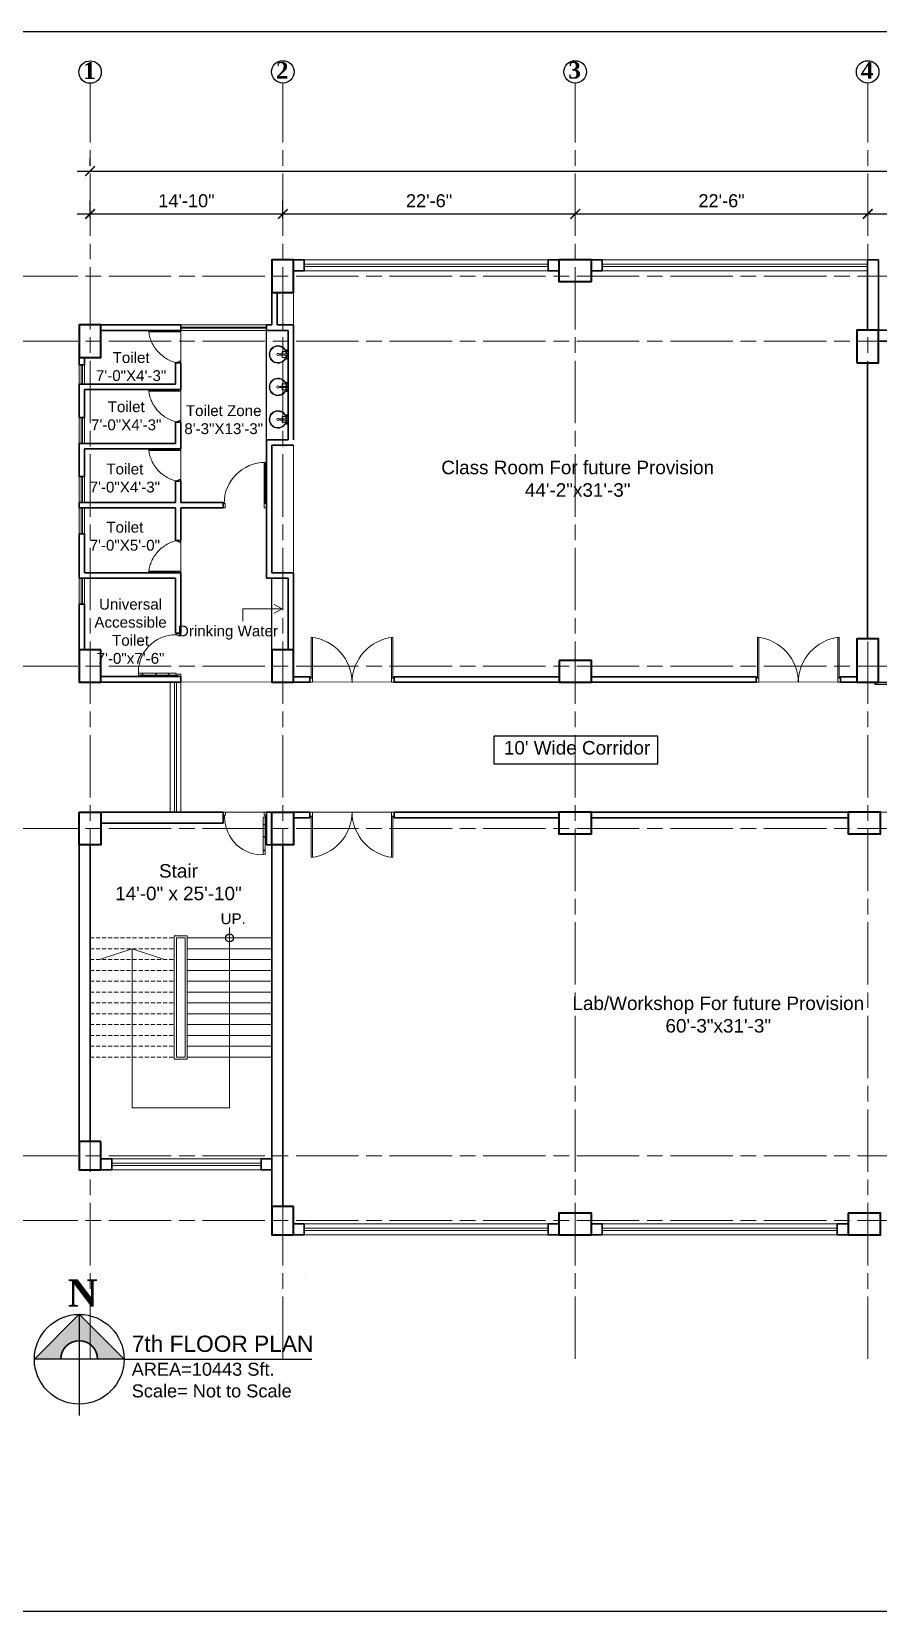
# Model space of a CAD drawing. Header units: inches. Extents: x -12 to 20935469, y -1604 to 24729220.
# Drawn here: x 20924699 to 20925480, y 24707850 to 24709308 of the extents above; entities that cross this region are included whole.
import ezdxf

# ---------------------------------------------------------------- set-up
doc = ezdxf.new("R2010")
doc.units = ezdxf.units.IN
doc.header["$LTSCALE"] = 0.03
doc.header["$MEASUREMENT"] = 0
doc.header["$PDMODE"] = 32
doc.header["$PDSIZE"] = 15
doc.linetypes.add('ACAD_ISO08W100', pattern=[36, 24, -3, 6, -3])
doc.linetypes.add('DASHED2', pattern=[0.375, 0.25, -0.125])
for name, color, linetype, lineweight in [('column', 1, 'Continuous', 40), ('Dim Line', 252, 'Continuous', 13), ('Door', 7, 'Continuous', 18), ('Gas', 21, 'Continuous', 5), ('Glass Line', 252, 'Continuous', 9), ('Grid Line', 252, 'Continuous', 18), ('Hatch', 253, 'Continuous', 15), ('Low Wall', 7, 'Continuous', 30), ('Main Wall', 7, 'Continuous', 30), ('RAIL', 23, 'Continuous', 13), ('STAIR', 46, 'Continuous', 15), ('TOILET FIXTURE', 142, 'Continuous', 5), ('wind.', 150, 'Continuous', 20)]:
    doc.layers.add(name, color=color, linetype=linetype, lineweight=lineweight)
doc.layers.add('TEXT', color=7, linetype='Continuous')
doc.styles.add('2', font='swisscl.ttf')
doc.styles.add('RomanS', font='arial.ttf', dxfattribs={"height": 12})
doc.styles.get("Standard").update_dxf_attribs({"font": 'timesbd.ttf'})
doc.dimstyles.new('Aec_Arch_I', dxfattribs={"dimscale": 96, "dimtxt": 12, "dimasz": 0.09375, "dimexe": 0.125, "dimexo": 0.125, "dimgap": 0.0625, "dimtad": 1, "dimdec": 0, "dimzin": 3, "dimdsep": 46, "dimlunit": 4, "dimtxsty": 'RomanS', "dimblk1": 'ARCHTICK', "dimblk2": 'ARCHTICK', "dimsah": 1, "dimcen": 0.09375, "dimdle": 0.125, "dimadec": 0, "dimazin": 0, "dimtfac": 0.75, "dimtdec": 0, "dimtmove": 2, "dimatfit": 3, "dimldrblk": 'ARCHTICK', "dimfxl": 1, "dimfrac": 1, "dimtolj": 1, "dimtzin": 0, "dimarcsym": 0})

# ---------------------------------------------------------------- blocks, each defined once
blk = doc.blocks.new('_ArchTick')
at = {"color": 0, "linetype": 'ByBlock', "lineweight": 35, "const_width": 0.15}
blk.add_lwpolyline([(-0.5, -0.5), (0.5, 0.5)], dxfattribs=at)
blk = doc.blocks.new('*D14')
at = {"layer": 'Defpoints', "color": 0, "transparency": 16777216}
for p in [(20831126.3, 24724578.2), (20830948.3, 24724562.3), (20831126.3, 24724562.3)]:
    blk.add_point(p, dxfattribs=at)
at = {"layer": 'Dim Line', "color": 0, "lineweight": -2, "transparency": 16777216}
for p, q in [((20830948.3, 24724574.3), (20830948.3, 24724590.2)), ((20831126.3, 24724574.3), (20831126.3, 24724590.2)), ((20830936.3, 24724578.2), (20831138.3, 24724578.2))]:
    blk.add_line(p, q, dxfattribs=at)
at = {"layer": 'Dim Line', "color": 0, "lineweight": -2, "transparency": 16777216, "xscale": 9, "yscale": 9, "zscale": 9, "rotation": 180}
blk.add_blockref('_ArchTick', (20830948.3, 24724578.2), dxfattribs=at)
at = {"layer": 'Dim Line', "color": 0, "lineweight": -2, "transparency": 16777216, "xscale": 9, "yscale": 9, "zscale": 9}
blk.add_blockref('_ArchTick', (20831126.3, 24724578.2), dxfattribs=at)
at = {"layer": 'Dim Line', "color": 0, "transparency": 16777216, "insert": (20831037.3, 24724590.3), "char_height": 12, "attachment_point": 5, "style": 'RomanS'}
blk.add_mtext('\\A1;14\'-10"', dxfattribs=at)
blk = doc.blocks.new('*D7')
at = {"layer": 'Defpoints', "color": 0, "transparency": 16777216}
for p in [(20831396.3, 24724578.2), (20831396.3, 24724578.2), (20831126.3, 24724562.3)]:
    blk.add_point(p, dxfattribs=at)
at = {"layer": 'Dim Line', "color": 0, "lineweight": -2, "transparency": 16777216}
for p, q in [((20831126.3, 24724574.3), (20831126.3, 24724590.2)), ((20831114.3, 24724578.2), (20831408.3, 24724578.2))]:
    blk.add_line(p, q, dxfattribs=at)
at = {"layer": 'Dim Line', "color": 0, "lineweight": -2, "transparency": 16777216, "xscale": 9, "yscale": 9, "zscale": 9, "rotation": 180}
blk.add_blockref('_ArchTick', (20831126.3, 24724578.2), dxfattribs=at)
at = {"layer": 'Dim Line', "color": 0, "lineweight": -2, "transparency": 16777216, "xscale": 9, "yscale": 9, "zscale": 9}
blk.add_blockref('_ArchTick', (20831396.3, 24724578.2), dxfattribs=at)
at = {"layer": 'Dim Line', "color": 0, "transparency": 16777216, "insert": (20831261.3, 24724590.3), "char_height": 12, "attachment_point": 5, "style": 'RomanS'}
blk.add_mtext('\\A1;22\'-6"', dxfattribs=at)
blk = doc.blocks.new('*D8')
at = {"layer": 'Defpoints', "color": 0, "transparency": 16777216}
for p in [(20831396.3, 24724578.2), (20831666.3, 24724578.2), (20831666.3, 24724578.2)]:
    blk.add_point(p, dxfattribs=at)
at = {"layer": 'Dim Line', "color": 0, "lineweight": -2, "transparency": 16777216}
blk.add_line((20831384.3, 24724578.2), (20831678.3, 24724578.2), dxfattribs=at)
at = {"layer": 'Dim Line', "color": 0, "lineweight": -2, "transparency": 16777216, "xscale": 9, "yscale": 9, "zscale": 9, "rotation": 180}
blk.add_blockref('_ArchTick', (20831396.3, 24724578.2), dxfattribs=at)
at = {"layer": 'Dim Line', "color": 0, "lineweight": -2, "transparency": 16777216, "xscale": 9, "yscale": 9, "zscale": 9}
blk.add_blockref('_ArchTick', (20831666.3, 24724578.2), dxfattribs=at)
at = {"layer": 'Dim Line', "color": 0, "transparency": 16777216, "insert": (20831531.3, 24724590.3), "char_height": 12, "attachment_point": 5, "style": 'RomanS'}
blk.add_mtext('\\A1;22\'-6"', dxfattribs=at)
blk = doc.blocks.new('*D9')
at = {"layer": 'Defpoints', "color": 0, "transparency": 16777216}
for p in [(20831666.3, 24724578.2), (20831844.3, 24724578.2), (20831844.3, 24724578.2)]:
    blk.add_point(p, dxfattribs=at)
at = {"layer": 'Dim Line', "color": 0, "lineweight": -2, "transparency": 16777216}
blk.add_line((20831654.3, 24724578.2), (20831856.3, 24724578.2), dxfattribs=at)
at = {"layer": 'Dim Line', "color": 0, "lineweight": -2, "transparency": 16777216, "xscale": 9, "yscale": 9, "zscale": 9, "rotation": 180}
blk.add_blockref('_ArchTick', (20831666.3, 24724578.2), dxfattribs=at)
at = {"layer": 'Dim Line', "color": 0, "lineweight": -2, "transparency": 16777216, "xscale": 9, "yscale": 9, "zscale": 9}
blk.add_blockref('_ArchTick', (20831844.3, 24724578.2), dxfattribs=at)
at = {"layer": 'Dim Line', "color": 0, "transparency": 16777216, "insert": (20831755.3, 24724590.3), "char_height": 12, "attachment_point": 5, "style": 'RomanS'}
blk.add_mtext('\\A1;14\'-10"', dxfattribs=at)
blk = doc.blocks.new('*D13')
at = {"layer": 'Defpoints', "color": 0, "transparency": 16777216}
for p in [(20830948.3, 24724610.7), (20832951.8, 24724617.8), (20832951.8, 24724610.7)]:
    blk.add_point(p, dxfattribs=at)
at = {"layer": 'Dim Line', "color": 0, "lineweight": -2, "transparency": 16777216}
for p, q in [((20830948.3, 24724622.7), (20830948.3, 24724629.8)), ((20832951.8, 24724622.7), (20832951.8, 24724629.8)), ((20830936.3, 24724617.8), (20832963.8, 24724617.8))]:
    blk.add_line(p, q, dxfattribs=at)
at = {"layer": 'Dim Line', "color": 0, "lineweight": -2, "transparency": 16777216, "xscale": 9, "yscale": 9, "zscale": 9, "rotation": 180}
blk.add_blockref('_ArchTick', (20830948.3, 24724617.8), dxfattribs=at)
at = {"layer": 'Dim Line', "color": 0, "lineweight": -2, "transparency": 16777216, "xscale": 9, "yscale": 9, "zscale": 9}
blk.add_blockref('_ArchTick', (20832951.8, 24724617.8), dxfattribs=at)
at = {"layer": 'Dim Line', "color": 0, "transparency": 16777216, "insert": (20831950, 24724629.9), "char_height": 12, "attachment_point": 5, "style": 'RomanS'}
blk.add_mtext('\\A1;166\'-11"', dxfattribs=at)
blk = doc.blocks.new('Door_45')
at = {"layer": 'Door'}
for p, q in [((1.5, 5), (1.5, 44)), ((1.5, 40), (2.2, 40)), ((2.2, 40), (2.2, 39.5)), ((2.2, 39.5), (2.7, 39.5)), ((2.7, 39.5), (2.7, 40)), ((2.7, 40), (3.5, 40)), ((3.5, 44), (3.5, 5)), ((1.5, 25.8), (2.2, 25.8)), ((2.2, 25.8), (2.2, 25.3)), ((2.2, 25.3), (2.7, 25.3)), ((2.7, 25.8), (3.5, 25.8)), ((2.7, 25.3), (2.7, 25.8)), ((0, 0), (0, 5)), ((0, 5), (1.5, 5)), ((1.5, 12.6), (2.2, 12.6)), ((3.5, 5), (1.5, 5)), ((1.5, 5), (1.5, 3)), ((1.5, 3), (2.5, 3)), ((2.2, 12.6), (2.2, 13.1)), ((2.2, 13.1), (2.7, 13.1)), ((2.5, 3), (2.5, 0)), ((2.7, 13.1), (2.7, 12.6)), ((2.7, 12.6), (3.5, 12.6)), ((42.5, 3), (42.5, 0)), ((43.5, 3), (42.5, 3)), ((45, 5), (43.5, 5)), ((43.5, 5), (43.5, 3)), ((45, 0), (45, 5)), ((2.5, 0), (0, 0)), ((42.5, 0), (45, 0))]:
    blk.add_line(p, q, dxfattribs=at)
blk.add_arc((4.7, 5.3), 38.8, 359.6233, 94.6685, dxfattribs=at)
blk = doc.blocks.new('sssss-flat-876')
at = {"layer": 'Door', "linetype": 'Continuous', "ltscale": 3}
blk.add_line((3666.5, 84027.2), (3666.5, 84055.7), dxfattribs=at)
at = {"layer": 'Door', "linetype": 'Continuous', "ltscale": 3, "extrusion": (-7.21527e-09, -3.35624e-18, 1), "elevation": 0}
for points in [[(3666.5, 84057.2), (3666.5, 84055.7), (3668.4, 84055.7), (3668.4, 84056.5), (3670.2, 84056.5), (3670.2, 84057.2)], [(3668.4, 84055.7), (3696.2, 84055.7), (3696.2, 84056.5), (3668.4, 84056.5)]]:
    blk.add_lwpolyline(points, close=True, dxfattribs=at)
at = {"layer": 'Door', "linetype": 'Continuous', "ltscale": 3, "flags": 128}
blk.add_lwpolyline([(3670.2, 84027.2, 0.04096), (3675.5, 84028.9, 0.082496), (3684.9, 84034.8, 0.052187), (3689.7, 84040, 0.043988), (3692.9, 84045, 0.036571), (3694.8, 84049.6, 0.034751), (3695.9, 84054.2, 0.011435), (3696.2, 84055.7)], format="xyb", dxfattribs=at)
at = {"layer": 'Door', "linetype": 'Continuous', "ltscale": 3}
blk.add_lwpolyline([(3666.5, 84027.2), (3666.5, 84028.7), (3668.4, 84028.7), (3668.4, 84027.9), (3670.2, 84027.9), (3670.2, 84027.2)], close=True, dxfattribs=at)
blk = doc.blocks.new('7-flat-72')
at = {"layer": 'Glass Line', "color": 8, "ltscale": 20}
for p, q in [((-64478.7, 376960.5), (-64480.3, 376960.5)), ((-64480.3, 376959.5), (-64480.3, 376960.5)), ((-64480.3, 376959.5), (-64480.3, 376960.5)), ((-64478.7, 376959.5), (-64480.3, 376959.5)), ((-64480.3, 376959.1), (-64480.3, 376959.4)), ((-64478.7, 376959.4), (-64480.3, 376959.4)), ((-64478.7, 376959.1), (-64480.3, 376959.1)), ((-64480.2, 376959.4), (-64480.2, 376959.5)), ((-64480.1, 376959.5), (-64480.1, 376960.5)), ((-64479.9, 376959.5), (-64479.9, 376960.5)), ((-64479.5, 376959.5), (-64479.5, 376960.5)), ((-64479.1, 376959.5), (-64479.1, 376960.5)), ((-64478.9, 376959.5), (-64478.9, 376960.5)), ((-64478.9, 376959.4), (-64478.9, 376959.5)), ((-64478.8, 376959.5), (-64478.8, 376960.5)), ((-64478.7, 376959.5), (-64478.7, 376960.5)), ((-64478.7, 376959.1), (-64478.7, 376959.4)), ((-64475.1, 376959.4), (-64476.9, 376959.4)), ((-64476.9, 376959.1), (-64476.9, 376959.4)), ((-64475.1, 376959.1), (-64476.9, 376959.1)), ((-64476.6, 376959.4), (-64476.6, 376966.6)), ((-64475.5, 376966.6), (-64476.6, 376966.6)), ((-64475.5, 376959.4), (-64475.5, 376966.6)), ((-64475.1, 376959.1), (-64475.1, 376959.4)), ((-64473.3, 376960.5), (-64471.7, 376960.5)), ((-64473.3, 376959.5), (-64473.3, 376960.5)), ((-64473.3, 376959.5), (-64473.3, 376960.5)), ((-64473.3, 376959.5), (-64471.7, 376959.5)), ((-64473.3, 376959.1), (-64473.3, 376959.4)), ((-64473.3, 376959.4), (-64471.7, 376959.4)), ((-64473.3, 376959.1), (-64471.7, 376959.1)), ((-64473.1, 376959.5), (-64473.1, 376960.5)), ((-64473.1, 376959.4), (-64473.1, 376959.5)), ((-64472.9, 376959.5), (-64472.9, 376960.5)), ((-64472.5, 376959.5), (-64472.5, 376960.5)), ((-64472.1, 376959.5), (-64472.1, 376960.5)), ((-64471.9, 376959.5), (-64471.9, 376960.5)), ((-64471.9, 376959.4), (-64471.9, 376959.5)), ((-64471.8, 376959.5), (-64471.8, 376960.5)), ((-64471.7, 376959.5), (-64471.7, 376960.5)), ((-64471.7, 376959.1), (-64471.7, 376959.4))]:
    blk.add_line(p, q, dxfattribs=at)
blk.add_circle((-64476, 376968.4, 0), 1.08, dxfattribs=at)
for radius, start, end in [(8.1, 273.8334, 266.1883), (7.55, 274.115, 265.9068)]:
    blk.add_arc((-64476, 376968.4, 0), radius, start, end, dxfattribs=at)
blk = doc.blocks.new('SFSFSFS-flat-72')
at = {"layer": 'TOILET FIXTURE', "ltscale": 0.2}
blk.add_lwpolyline([(-3918.5, -3608.1), (-3918.5, -3602.7), (-3923.9, -3602.7), (-3923.9, -3608.1)], close=True, dxfattribs=at)
at = {"layer": 'TOILET FIXTURE', "ltscale": 20}
blk.add_blockref('7-flat-72', (60554.8, -380567.2), dxfattribs=at)
blk = doc.blocks.new('$D40')
at = {"layer": 'Door'}
for p, q in [((1, 4), (1, 42)), ((2, 0), (2, 42)), ((1, 5), (0, 5)), ((2, 0), (0, 0)), ((2, 4), (1, 4)), ((39, 4), (38, 4)), ((38, 4), (38, 0)), ((40, 0), (38, 0)), ((40, 5), (39, 5)), ((39, 5), (39, 4))]:
    blk.add_line(p, q, dxfattribs=at)
blk.add_arc((1, 4), 38, 0, 90, dxfattribs=at)
blk = doc.blocks.new('fff')
at = {"layer": 'Grid Line', "color": 252, "linetype": 'ACAD_ISO08W100', "lineweight": 9, "ltscale": 80, "true_color": 0x939598}
for p, q in [((20830948.3, 24723521.1), (20830948.3, 24724698.8)), ((20831126.3, 24723521.1), (20831126.3, 24724698.8)), ((20831396.3, 24723521.1), (20831396.3, 24724698.8)), ((20831666.3, 24723521.1), (20831666.3, 24724698.8)), ((20833096.9, 24724520.6), (20830726.1, 24724520.6)), ((20833096.9, 24724460.6), (20830726.1, 24724460.6)), ((20833096.9, 24724160.7), (20830726.1, 24724160.7)), ((20833096.9, 24724010.7), (20830726.1, 24724010.7)), ((20833096.9, 24723708.7), (20830726.1, 24723708.7)), ((20833096.9, 24723648.8), (20830726.1, 24723648.8))]:
    blk.add_line(p, q, dxfattribs=at)
at = {"layer": 'Dim Line'}
for base, p1, p2, picture, middle in [((20832951.7523, 24724617.8128), (20830948.3088, 24724610.7482), (20832951.7523, 24724610.7482), '*D13', (20831950.0306, 24724629.9397)), ((20831126.3, 24724578.2), (20830948.3, 24724562.3), (20831126.3, 24724562.3), '*D14', (20831037.3, 24724590.3)), ((20831396.3, 24724578.2), (20831126.3, 24724562.3), (20831396.3, 24724578.2), '*D7', (20831261.3, 24724590.3)), ((20831666.3, 24724578.2), (20831396.3, 24724578.2), (20831666.3, 24724578.2), '*D8', (20831531.3, 24724590.3)), ((20831844.3, 24724578.2), (20831666.3, 24724578.2), (20831844.3, 24724578.2), '*D9', (20831755.3, 24724590.3))]:
    dim = blk.add_linear_dim(base=base, p1=p1, p2=p2, dimstyle='Aec_Arch_I', dxfattribs=at)
    dim.commit()
    dim.dimension.update_dxf_attribs({"geometry": picture, "text_midpoint": middle})

msp = doc.modelspace()

# ---------------------------------------------------------------- hatches: boundary and pattern name
at = {"layer": 'Low Wall'}
h = msp.add_hatch(color=256, dxfattribs=at)
h.paths.add_polyline_path([(20924725.5, 24708082.5), (20924701.2, 24708082.5), (20924742.6, 24708124), (20924742.6, 24708099.6, 0.414214)])
h.paths.add_polyline_path([(20924742.6, 24708099.6), (20924742.6, 24708124), (20924784, 24708082.5), (20924759.6, 24708082.5, 0.414214)])

# ---------------------------------------------------------------- linework, layer by layer
for p, q in [((20924915.4, 24708931.4), (20924915.4, 24709032.4)), ((20924920.4, 24708737.5), (20924920.4, 24708803.5)), ((20924831.4, 24708712.7), (20924836.4, 24708712.7)), ((20925225.4, 24708197.5), (20925225.4, 24708197.5)), ((20924951.9, 24708158.5), (20924951.9, 24708158.5)), ((20924742.6, 24708124), (20924742.6, 24708030.6)), ((20924784, 24708082.5), (20924957.3, 24708082.5))]:
    msp.add_line(p, q)
for points in [[(20925477.4, 24708707.5), (20925556.6, 24708707.5), (20925556.6, 24708705.5), (20925477.4, 24708705.5)], [(20925125.8, 24708658.2), (20925276.4, 24708658.2), (20925276.4, 24708632), (20925125.8, 24708632)]]:
    msp.add_lwpolyline(points, close=True)
msp.add_lwpolyline([(20924784, 24708082.6), (20924701.2, 24708082.5)])
for centre, radius in [((20924881.4, 24708471.5), 3.61), ((20924742.6, 24708082.5), 41.4)]:
    msp.add_circle(centre, radius)
at = {"layer": 'column', "lineweight": 40, "ltscale": 20}
for points in [[(20924940.4, 24709097.4), (20924920.4, 24709097.4), (20924920.4, 24709067.4), (20924940.4, 24709067.4)], [(20925185.5, 24709097.4), (20925185.5, 24709077.4), (20925215.5, 24709077.4), (20925215.5, 24709097.4)], [(20924762.5, 24709037.4), (20924742.5, 24709037.4), (20924742.5, 24709007.4), (20924762.5, 24709007.4)], [(20925460.4, 24709002.5), (20925480.4, 24709002.5), (20925480.4, 24709032.5), (20925460.4, 24709032.5)], [(20925460.4, 24708707.5), (20925480.4, 24708707.5), (20925480.4, 24708747.5), (20925460.4, 24708747.5)], [(20924762.5, 24708737.5), (20924742.5, 24708737.5), (20924742.5, 24708707.5), (20924762.5, 24708707.5)], [(20924940.4, 24708737.5), (20924920.4, 24708737.5), (20924920.4, 24708707.5), (20924940.4, 24708707.5)], [(20925185.6, 24708727.5), (20925185.6, 24708707.5), (20925215.5, 24708707.5), (20925215.5, 24708727.5)], [(20924742.6, 24708587.5), (20924762.6, 24708587.5), (20924762.6, 24708557.5), (20924742.6, 24708557.5)], [(20924920.5, 24708587.5), (20924940.5, 24708587.5), (20924940.5, 24708557.5), (20924920.5, 24708557.5)], [(20925185.5, 24708587.5), (20925185.5, 24708567.5), (20925215.5, 24708567.5), (20925215.5, 24708587.5)], [(20925452.5, 24708587.5), (20925452.5, 24708567.5), (20925482.5, 24708567.5), (20925482.5, 24708587.5)], [(20924762.6, 24708283.5), (20924742.6, 24708283.5), (20924742.6, 24708257.5), (20924762.6, 24708257.5)], [(20924940.5, 24708223.5), (20924920.5, 24708223.5), (20924920.5, 24708197.5), (20924940.5, 24708197.5)], [(20925215.5, 24708197.5), (20925215.5, 24708217.5), (20925185.5, 24708217.5), (20925185.5, 24708197.5)], [(20925452.5, 24708217.5), (20925452.5, 24708197.5), (20925482.5, 24708197.5), (20925482.5, 24708217.5)]]:
    msp.add_lwpolyline(points, close=True, dxfattribs=at)
at = {"layer": 'Defpoints'}
msp.add_lwpolyline([(20924497.9, 24709308.2), (20926936.8, 24709308.2), (20926936.8, 24707849.7), (20924497.9, 24707849.7)], close=True, dxfattribs=at)
at = {"layer": 'Door'}
for p, q in [((20924956.8, 24708711.2), (20924956.8, 24708749.1)), ((20924958.1, 24708707.5), (20924958.1, 24708749)), ((20925030.9, 24708707.5), (20925030.9, 24708749)), ((20925032.2, 24708711.2), (20925032.2, 24708749.1)), ((20925368.8, 24708711.2), (20925368.8, 24708749.1)), ((20925370.1, 24708707.5), (20925370.1, 24708749.1)), ((20925442.9, 24708707.5), (20925442.9, 24708749.1)), ((20925444.2, 24708711.2), (20925444.2, 24708749.1)), ((20924956.8, 24708712.5), (20924955.5, 24708712.5)), ((20924958.1, 24708707.5), (20924955.5, 24708707.5)), ((20924958.1, 24708711.2), (20924956.8, 24708711.2)), ((20925030.9, 24708711.2), (20925032.2, 24708711.2)), ((20925030.9, 24708707.5), (20925033.5, 24708707.5)), ((20925032.2, 24708712.5), (20925033.5, 24708712.5)), ((20925368.8, 24708712.5), (20925367.5, 24708712.5)), ((20925370.1, 24708707.5), (20925367.5, 24708707.5)), ((20925370.1, 24708711.2), (20925368.8, 24708711.2)), ((20925442.9, 24708711.2), (20925444.2, 24708711.2)), ((20925442.9, 24708707.5), (20925445.5, 24708707.5)), ((20925444.2, 24708712.5), (20925445.5, 24708712.5)), ((20924958.1, 24708587.5), (20924955.5, 24708587.5)), ((20924956.8, 24708582.5), (20924955.5, 24708582.5)), ((20924956.8, 24708583.8), (20924956.8, 24708545.9)), ((20924958.1, 24708583.8), (20924956.8, 24708583.8)), ((20924958.1, 24708587.5), (20924958.1, 24708545.9)), ((20925030.9, 24708587.5), (20925030.9, 24708545.9)), ((20925030.9, 24708587.5), (20925033.5, 24708587.5)), ((20925030.9, 24708583.8), (20925032.2, 24708583.8)), ((20925032.2, 24708583.8), (20925032.2, 24708545.9)), ((20925032.2, 24708582.5), (20925033.5, 24708582.5))]:
    msp.add_line(p, q, dxfattribs=at)
for centre, start, end in [((20924952.3, 24708707), 0.5906, 83.7783), ((20925036.8, 24708707), 96.2217, 179.4094), ((20925364.3, 24708707.1), 0.5906, 83.7783), ((20925448.8, 24708707.1), 96.2217, 179.4094), ((20924952.2, 24708587.9), 276.2217, 359.4094), ((20925036.8, 24708587.9), 180.5906, 263.7783)]:
    msp.add_arc(centre, 42.3, start, end, dxfattribs=at)
at = {"layer": 'Gas', "color": 0, "lineweight": 5}
for points in [[(20924842.4, 24708473.5), (20924830.4, 24708473.5), (20924830.4, 24708359.5), (20924842.4, 24708359.5)], [(20924840.4, 24708471.5), (20924832.4, 24708471.5), (20924832.4, 24708361.5), (20924840.4, 24708361.5)]]:
    msp.add_lwpolyline(points, close=True, dxfattribs=at)
at = {"layer": 'Hatch', "lineweight": 5}
for p, q in [((20924940.4, 24709037.4), (20924940.4, 24709067.3)), ((20924940.4, 24708808.5), (20924940.4, 24708926.4))]:
    msp.add_line(p, q, dxfattribs=at)
at = {"layer": 'Low Wall', "color": 0}
msp.add_lwpolyline([(20924701.2, 24708082.5), (20924742.6, 24708124), (20924784, 24708082.5)], dxfattribs=at)
at = {"layer": 'Low Wall'}
msp.add_arc((20924742.6, 24708082.5), 17, 0, 180, dxfattribs=at)
at = {"layer": 'Main Wall', "lineweight": 30}
for p, q in [((20925470.4, 24709097.4), (20925480.4, 24709097.4)), ((20925470.4, 24709032.5), (20925470.4, 24709097.4)), ((20925480.4, 24709032.5), (20925480.4, 24709097.4)), ((20924920.4, 24709037.4), (20924920.4, 24709067.4)), ((20924925.4, 24709037.4), (20924925.4, 24709067.4)), ((20925470.4, 24709051.4), (20925470.4, 24709051.4)), ((20924762.5, 24709037.4), (20924836.4, 24709037.4)), ((20924836.4, 24709032.4), (20924836.4, 24709037.4)), ((20924915.4, 24709037.4), (20924920.4, 24709037.4)), ((20924915.4, 24709032.4), (20924915.4, 24709037.4)), ((20924925.4, 24709037.4), (20924940.4, 24709037.4)), ((20924940.4, 24708931.4), (20924940.4, 24709037.4)), ((20925470.4, 24709045.4), (20925470.4, 24709045.4)), ((20924762.5, 24709032.4), (20924836.4, 24709032.4)), ((20924915.4, 24709032.4), (20924935.4, 24709032.4)), ((20924935.4, 24708931.4), (20924935.4, 24709032.4)), ((20924742.5, 24709000.7), (20924742.5, 24709007.4)), ((20924831.4, 24709002.4), (20924836.4, 24709002.4)), ((20924831.4, 24709002.4), (20924831.4, 24708982.7)), ((20925470.4, 24708747.5), (20925470.4, 24709002.5)), ((20924831.4, 24708982.7), (20924742.5, 24708982.7)), ((20924742.5, 24708952.1), (20924742.5, 24708982.7)), ((20924836.4, 24708977.7), (20924747.5, 24708977.7)), ((20924831.4, 24708947.7), (20924831.4, 24708928.1)), ((20924836.4, 24708947.7), (20924831.4, 24708947.7)), ((20924831.4, 24708928.1), (20924742.5, 24708928.1)), ((20924742.5, 24708897.5), (20924742.5, 24708928.1)), ((20924836.4, 24708923.1), (20924747.5, 24708923.1)), ((20924747.5, 24708923.1), (20924747.5, 24708897.5)), ((20924915.4, 24708873.5), (20924915.4, 24708931.4)), ((20924915.4, 24708931.4), (20924935.4, 24708931.4)), ((20924920.4, 24708808.5), (20924920.4, 24708926.4)), ((20924920.4, 24708926.4), (20924940.4, 24708926.4)), ((20924742.5, 24708897.5), (20924747.5, 24708897.5)), ((20924836.4, 24708893.1), (20924831.4, 24708893.1)), ((20924742.5, 24708873.5), (20924831.4, 24708873.5)), ((20924742.5, 24708868.5), (20924742.5, 24708873.5)), ((20924875.4, 24708868.5), (20924875.4, 24708873.5)), ((20924915.4, 24708803.5), (20924915.4, 24708873.5)), ((20924831.4, 24708868.5), (20924742.5, 24708868.5)), ((20924831.4, 24708838.5), (20924831.4, 24708868.5)), ((20924836.4, 24708838.5), (20924836.4, 24708868.5)), ((20924875.4, 24708868.5), (20924836.4, 24708868.5)), ((20924747.5, 24708844.5), (20924742.5, 24708844.5)), ((20924742.5, 24708803.5), (20924742.5, 24708844.5)), ((20924747.5, 24708844.5), (20924747.5, 24708808.5)), ((20924836.4, 24708838.5), (20924831.4, 24708838.5)), ((20924831.4, 24708803.5), (20924742.5, 24708803.5)), ((20924836.4, 24708808.5), (20924747.5, 24708808.5)), ((20924831.4, 24708752.7), (20924831.4, 24708803.5)), ((20924836.4, 24708752.7), (20924836.4, 24708808.5)), ((20924915.4, 24708803.5), (20924935.4, 24708803.5)), ((20924920.4, 24708808.5), (20924940.4, 24708808.5)), ((20924935.4, 24708737.5), (20924935.4, 24708803.5)), ((20924940.4, 24708737.5), (20924940.4, 24708808.5)), ((20924742.5, 24708737.5), (20924742.5, 24708779.5)), ((20924747.5, 24708779.5), (20924742.5, 24708779.5)), ((20924747.5, 24708779.5), (20924747.5, 24708737.5)), ((20924836.4, 24708752.7), (20924831.4, 24708752.7)), ((20924836.4, 24708712.7), (20924762.5, 24708712.7)), ((20924836.4, 24708712.7), (20924836.4, 24708707.6)), ((20924836.4, 24708707.6), (20924762.5, 24708707.6)), ((20924940.5, 24708712.5), (20924955.5, 24708712.5)), ((20924940.5, 24708707.5), (20924955.5, 24708707.5)), ((20924955.5, 24708707.5), (20924955.5, 24708712.5)), ((20925033.5, 24708707.5), (20925033.5, 24708712.5)), ((20925033.5, 24708712.5), (20925185.6, 24708712.5)), ((20925033.5, 24708707.5), (20925185.6, 24708707.5)), ((20925215.5, 24708712.5), (20925367.5, 24708712.5)), ((20925215.5, 24708707.5), (20925367.5, 24708707.5)), ((20925367.5, 24708712.5), (20925367.5, 24708707.5)), ((20924875.5, 24708587.5), (20924762.6, 24708587.5)), ((20924875.5, 24708587.5), (20924875.5, 24708577.5)), ((20924920.5, 24708587.5), (20924915.5, 24708587.5)), ((20924915.5, 24708587.5), (20924915.5, 24708557.5)), ((20924930.5, 24708587.5), (20924920.5, 24708587.5)), ((20924940.5, 24708587.5), (20924955.5, 24708587.5)), ((20924955.5, 24708582.5), (20924940.5, 24708582.5)), ((20924955.5, 24708582.5), (20924955.5, 24708587.5)), ((20925033.5, 24708587.5), (20925185.5, 24708587.5)), ((20925033.5, 24708582.5), (20925033.5, 24708587.5)), ((20925185.5, 24708582.5), (20925033.5, 24708582.5)), ((20925215.5, 24708587.5), (20925452.5, 24708587.5)), ((20925452.5, 24708582.5), (20925215.5, 24708582.5)), ((20924875.5, 24708577.5), (20924762.6, 24708577.5)), ((20924742.6, 24708557.5), (20924742.6, 24708283.5)), ((20924752.6, 24708557.5), (20924752.6, 24708283.5)), ((20924915.5, 24708557.5), (20924920.5, 24708557.5)), ((20924920.5, 24708223.5), (20924920.5, 24708557.5)), ((20924930.5, 24708223.5), (20924930.5, 24708557.5))]:
    msp.add_line(p, q, dxfattribs=at)
for points in [[(20924940.4, 24709097.4), (20924950.4, 24709097.4), (20924950.4, 24709087.3), (20924940.4, 24709087.3)], [(20925185.4, 24709097.4), (20925175.4, 24709097.4), (20925175.4, 24709087.3), (20925185.4, 24709087.3)], [(20925215.4, 24709097.4), (20925225.4, 24709097.4), (20925225.4, 24709087.3), (20925215.4, 24709087.3)], [(20925480.4, 24709032.5), (20925490.4, 24709032.5), (20925490.4, 24709022.5), (20925480.4, 24709022.5)], [(20924747.5, 24709007.4), (20924747.5, 24709000.7)], [(20924747.5, 24709000.7), (20924742.5, 24709000.7)], [(20924836.4, 24709002.4), (20924836.4, 24708977.7)], [(20924747.5, 24708977.7), (20924747.5, 24708952.1)], [(20924747.5, 24708952.1), (20924742.5, 24708952.1)], [(20924836.4, 24708947.7), (20924836.4, 24708923.1)], [(20924831.4, 24708893.1), (20924831.4, 24708873.5)], [(20924836.4, 24708893.1), (20924836.4, 24708873.5)], [(20924836.4, 24708873.5), (20924875.4, 24708873.5)], [(20924940.4, 24708197.5), (20924950.4, 24708197.5), (20924950.4, 24708207.5), (20924940.4, 24708207.5)], [(20925185.4, 24708197.5), (20925175.4, 24708197.5), (20925175.4, 24708207.5), (20925185.4, 24708207.5)], [(20925215.4, 24708197.5), (20925225.4, 24708197.5), (20925225.4, 24708207.5), (20925215.4, 24708207.5)], [(20925452.5, 24708197.5), (20925442.5, 24708197.5), (20925442.5, 24708207.5), (20925452.5, 24708207.5)]]:
    msp.add_lwpolyline(points, dxfattribs=at)
msp.add_lwpolyline([(20925445.5, 24708712.5), (20925460.5, 24708712.5), (20925460.5, 24708707.5), (20925445.5, 24708707.5)], close=True, dxfattribs=at)
at = {"layer": 'Main Wall'}
for points in [[(20924762.6, 24708267.5), (20924772.6, 24708267.5), (20924772.6, 24708257.5), (20924762.6, 24708257.5)], [(20924910.5, 24708267.5), (20924920.5, 24708267.5), (20924920.5, 24708257.5), (20924910.5, 24708257.5)]]:
    msp.add_lwpolyline(points, close=True, dxfattribs=at)
at = {"layer": 'RAIL', "lineweight": 9}
for p, q in [((20924881.4, 24708481.2), (20924881.4, 24708314.5)), ((20924791.4, 24708461.5), (20924761.4, 24708451.5)), ((20924791.4, 24708314.5), (20924791.4, 24708461.5)), ((20924821.4, 24708451.5), (20924791.4, 24708461.5)), ((20924920.4, 24708451.5), (20924842.4, 24708451.5)), ((20924881.4, 24708314.5), (20924791.4, 24708314.5))]:
    msp.add_line(p, q, dxfattribs=at)
at = {"layer": 'STAIR', "color": 253, "lineweight": 5}
for p, q in [((20924930, 24708775.2), (20924893.8, 24708775.2)), ((20924893.8, 24708775.2), (20924893.8, 24708764)), ((20924930, 24708775.2), (20924922.7, 24708779.2)), ((20924930, 24708775.2), (20924922.7, 24708771.2))]:
    msp.add_line(p, q, dxfattribs=at)
at = {"layer": 'STAIR', "color": 32, "linetype": 'DASHED2', "lineweight": 5, "ltscale": 500}
for p, q in [((20924752.5, 24708471.5), (20924830.4, 24708471.5)), ((20924752.5, 24708461.5), (20924830.4, 24708461.5)), ((20924752.5, 24708451.5), (20924830.4, 24708451.5)), ((20924752.5, 24708441.5), (20924830.4, 24708441.5)), ((20924752.5, 24708431.5), (20924830.4, 24708431.5)), ((20924752.5, 24708421.5), (20924830.4, 24708421.5)), ((20924752.5, 24708411.5), (20924830.4, 24708411.5)), ((20924752.5, 24708401.5), (20924830.4, 24708401.5)), ((20924752.5, 24708391.5), (20924830.4, 24708391.5)), ((20924752.5, 24708381.5), (20924830.4, 24708381.5)), ((20924752.5, 24708371.5), (20924830.4, 24708371.5)), ((20924752.5, 24708361.5), (20924830.4, 24708361.5))]:
    msp.add_line(p, q, dxfattribs=at)
at = {"layer": 'STAIR', "color": 32, "lineweight": 5}
for p, q in [((20924842.4, 24708471.5), (20924920.4, 24708471.5)), ((20924842.4, 24708461.5), (20924920.4, 24708461.5)), ((20924860.4, 24708451.5), (20924920.4, 24708451.5)), ((20924842.4, 24708441.5), (20924920.4, 24708441.5)), ((20924842.4, 24708431.5), (20924920.4, 24708431.5)), ((20924842.4, 24708421.5), (20924920.4, 24708421.5)), ((20924842.4, 24708411.5), (20924920.4, 24708411.5)), ((20924842.4, 24708401.5), (20924920.4, 24708401.5)), ((20924842.4, 24708391.5), (20924920.4, 24708391.5)), ((20924842.4, 24708381.5), (20924920.4, 24708381.5)), ((20924842.4, 24708371.5), (20924920.4, 24708371.5)), ((20924842.4, 24708361.5), (20924920.4, 24708361.5))]:
    msp.add_line(p, q, dxfattribs=at)
at = {"layer": 'TEXT'}
for centre in [(20924752.6, 24709270.9), (20924930.5, 24709271), (20925200.5, 24709271), (20925470.5, 24709271)]:
    msp.add_circle(centre, 10.4, dxfattribs=at)
at = {"layer": 'wind.'}
for p, q in [((20925175.4, 24709097.4), (20924950.4, 24709097.4)), ((20924950.4, 24709093.4), (20925175.4, 24709093.5)), ((20925225.4, 24709097.4), (20925470.4, 24709097.4)), ((20925225.4, 24709093.4), (20925470.4, 24709093.5)), ((20924950.4, 24709091.4), (20925175.4, 24709091.5)), ((20924950.4, 24709087.3), (20925175.4, 24709087.4)), ((20925225.4, 24709091.4), (20925470.4, 24709091.5)), ((20925225.4, 24709087.4), (20925470.4, 24709087.4)), ((20924836.4, 24709037.4), (20924915.4, 24709037.4)), ((20924836.4, 24709035.4), (20924915.4, 24709035.4)), ((20924836.4, 24709034.4), (20924915.4, 24709034.4)), ((20924836.4, 24709032.4), (20924915.4, 24709032.4)), ((20924742.5, 24709000.7), (20924742.5, 24708982.7)), ((20924744.5, 24709000.7), (20924744.5, 24708982.7)), ((20924745.5, 24709000.7), (20924745.5, 24708982.7)), ((20924747.5, 24709000.7), (20924747.5, 24708982.7)), ((20924742.5, 24708952.1), (20924742.5, 24708928.1)), ((20924744.5, 24708952.1), (20924744.5, 24708928.1)), ((20924745.5, 24708952.1), (20924745.5, 24708928.1)), ((20924747.5, 24708952.1), (20924747.5, 24708928.1)), ((20924742.5, 24708873.5), (20924742.5, 24708897.5)), ((20924744.5, 24708873.5), (20924744.5, 24708897.5)), ((20924745.5, 24708873.5), (20924745.5, 24708897.5)), ((20924747.5, 24708873.5), (20924747.5, 24708897.5)), ((20924742.5, 24708844.5), (20924742.5, 24708868.5)), ((20924744.5, 24708844.5), (20924744.5, 24708868.5)), ((20924745.5, 24708844.5), (20924745.5, 24708868.5)), ((20924747.5, 24708844.5), (20924747.5, 24708868.5)), ((20924742.5, 24708779.5), (20924742.5, 24708803.5)), ((20924744.5, 24708779.5), (20924744.5, 24708803.5)), ((20924745.5, 24708779.5), (20924745.5, 24708803.5)), ((20924747.5, 24708779.5), (20924747.5, 24708803.5)), ((20924826.5, 24708587.6), (20924826.5, 24708707.8)), ((20924830.5, 24708587.6), (20924830.5, 24708707.8)), ((20924832.5, 24708587.6), (20924832.5, 24708707.8)), ((20924836.5, 24708587.6), (20924836.5, 24708707.8))]:
    msp.add_line(p, q, dxfattribs=at)
at = {"layer": 'wind.', "lineweight": 5}
for p, q in [((20924767.6, 24708267.5), (20924915.5, 24708267.5)), ((20924772.6, 24708263.5), (20924910.5, 24708263.5)), ((20924772.6, 24708261.5), (20924910.5, 24708261.5)), ((20924767.6, 24708257.5), (20924915.5, 24708257.5)), ((20925175.4, 24708207.5), (20924950.4, 24708207.5)), ((20925175.4, 24708203.5), (20924950.4, 24708203.5)), ((20925442.5, 24708207.5), (20925225.4, 24708207.5)), ((20925442.5, 24708203.5), (20925225.4, 24708203.5)), ((20925175.4, 24708201.5), (20924950.4, 24708201.5)), ((20925175.4, 24708197.5), (20924950.4, 24708197.5)), ((20925185.4, 24708201.5), (20925185.4, 24708201.5)), ((20925442.5, 24708201.5), (20925225.4, 24708201.5)), ((20925442.5, 24708197.5), (20925225.4, 24708197.5))]:
    msp.add_line(p, q, dxfattribs=at)
msp.add_lwpolyline([(20924836.5, 24708587.5), (20924836.5, 24708707.8), (20925658.4, 24708707.5), (20925658.4, 24709022.4), (20925838, 24709022.5), (20925838, 24708707.5), (20926671.9, 24708707.5), (20926671.9, 24708587.5), (20925961.2, 24708587.5), (20925961.2, 24708446.3), (20925658.4, 24708446.3), (20925658.4, 24708587.5)], close=True, dxfattribs=at)

# ---------------------------------------------------------------- block references
msp.add_blockref('fff', (93804.3, -15438.3))
at = {"layer": 'Door', "ltscale": 20, "xscale": -1}
for p in [(20928503, 24624975.2), (20928503, 24624920.5), (20928503, 24624865.9)]:
    msp.add_blockref('sssss-flat-876', p, dxfattribs=at)
at = {"layer": 'Door', "xscale": -1}
msp.add_blockref('$D40', (20924915.4, 24708868.5), dxfattribs=at)
at = {"layer": 'Door', "ltscale": 20, "rotation": 180}
msp.add_blockref('sssss-flat-876', (20928503, 24792865.7), dxfattribs=at)
at = {"layer": 'Door', "color": 250, "ltscale": 20, "xscale": 0.8888888888759539, "yscale": 0.8888888888759539, "zscale": 0.8888888888759539}
for p, rotation in [((20924836.4, 24708712.7), 90.00000000000001), ((20924915.5, 24708587.5), 180)]:
    msp.add_blockref('Door_45', p, dxfattribs=dict(at, rotation=rotation))
at = {"layer": 'TOILET FIXTURE', "ltscale": 20, "rotation": 90.00000000000001}
for p in [(20921327.3, 24712931.4), (20921327.3, 24712901.4), (20921327.3, 24712871.4)]:
    msp.add_blockref('SFSFSFS-flat-72', p, dxfattribs=at)

# ---------------------------------------------------------------- texts
msp.add_text('N', height=25.2).set_placement((20924732, 24708131))
at = {"layer": 'TEXT', "char_height": 15.44, "width": 227.458, "attachment_point": 8, "rotation": 0}
for s, insert in [('\\A1;1', (20924752.1, 24709264.6)), ('\\A1;2', (20924930, 24709264.7)), ('\\A1;3', (20925200, 24709264.7)), ('\\A1;4', (20925470, 24709264.7))]:
    msp.add_mtext(s, dxfattribs=dict(at, insert=insert))
at = {"layer": 'TEXT', "color": 30, "lineweight": 5, "ltscale": 20, "attachment_point": 2, "style": '2'}
for s, width, gutter_width, insert, char_height in [('{\\fArial|b0|i0|c0|p34;\\C0;Toilet \\P7\'-0"X4\'-3"}', 104.76, 0.5, (20924790.5, 24709012.3), 10), ('{\\fArial|b0|i0|c0|p34;\\C0;Toilet \\P7\'-0"X4\'-3"}', 104.76, 0.5, (20924786, 24708966.9), 10), ('{\\fArial|b0|i0|c0|p34;\\C0;Toilet Zone\\P8\'-3"X13\'-3"}', 104.76, 0.5, (20924876, 24708963.3), 10), ('{\\fArial|b0|i0|c0|p34;\\C0;Toilet \\P7\'-0"X4\'-3"}', 104.76, 0.5, (20924784.7, 24708909.4), 10), ('\\pxsm1;{\\fArial|b0|i0|c0|p34;\\C0;Class Room For future Provision\\P44\'-2"x31\'-3"}', 289.483, 0.5, (20925202.8, 24708912.1), 12.476), ('{\\fArial|b0|i0|c0|p34;\\C0;Toilet \\P7\'-0"X5\'-0"}', 104.76, 0.5, (20924784.7, 24708855.7), 10), ('{\\fArial|b0|i0|c0|p34;\\C0;Universal Accessible Toilet\\P7\'-0"x7\'-6"}', 89.095, 0.35, (20924790, 24708784.6), 10), ('\\pxsm1;{\\fArial|b0|i0|c0|p34;\\C0;Drinking Water }', 88.563, 0.282, (20924879.9, 24708759.9), 10), ("\\pxsm1,qc;{\\fArial|b0|i0|c0|p34;\\C0;10' Wide Corridor}", 227.89, 0.75, (20925202.2, 24708653.3), 12.476), ('\\pxsm1;{\\fArial|b0|i0|c0|p34;\\C0;Stair\\P14\'-0" x 25\'-10"  }', 114.807, 0.282, (20924834.2, 24708539.6), 12.476), ('{\\fArial|b0|i0|c0|p34;\\C0;UP.}', 104.76, 0.5, (20924884.8, 24708494.2), 10), ('\\pxsm1;{\\fArial|b0|i0|c0|p34;\\C0;Lab/Workshop For future Provision\\P60\'-3"x31\'-3"}', 289.483, 0.5, (20925332.6, 24708417.4), 12.476), ('\\A1;\\pxql;{\\fArial|b0|i0|c0|p34;\\C0;7th FLOOR PLAN\\P\\H0.8x;AREA=10443 Sft.\\PScale= \\H1x;Not to Scale}', 244.428, 0.5, (20924913.3, 24708104.3), 15)]:
    msp.add_mtext_dynamic_manual_height_columns(s, width=width, gutter_width=gutter_width, heights=[0], dxfattribs=dict(at, insert=insert, char_height=char_height))

doc.saveas('drawing.dxf')
